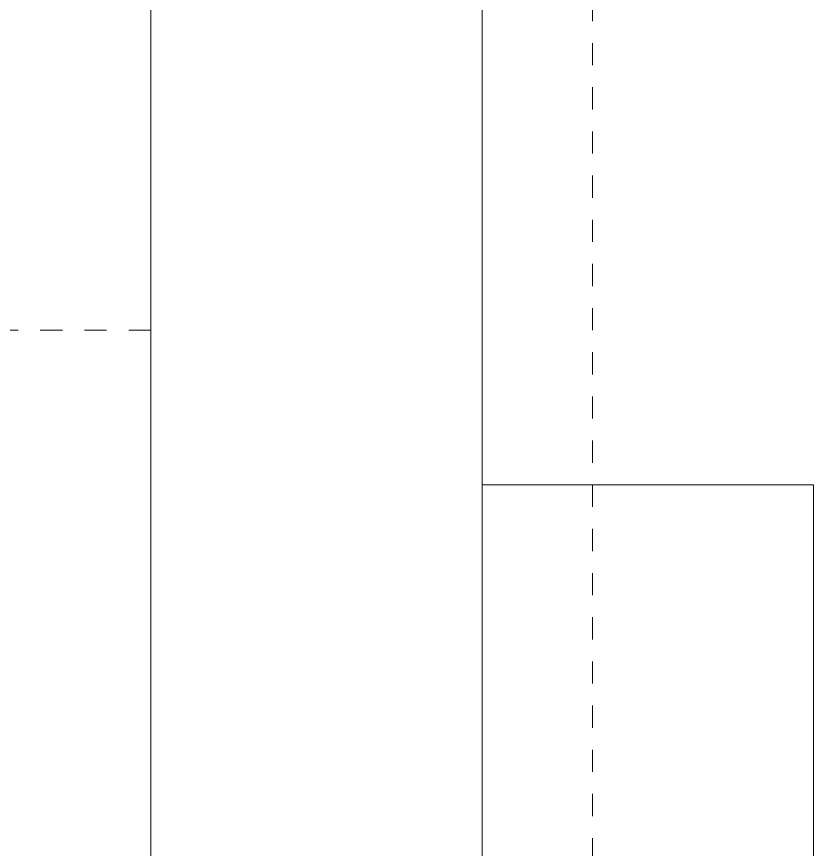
# Model space of a CAD drawing. Header units: millimetres. Extents: x -50460 to 50460, y -35640 to 35640.
# Drawn here: x -35015.81 to -34979.74, y 22120.43 to 22158.14 of the extents above; entities that cross this region are included whole.
import ezdxf

# ---------------------------------------------------------------- set-up
doc = ezdxf.new("R2010")
doc.units = ezdxf.units.MM
doc.linetypes.add('虚线', pattern=[2, 1, -1])
for name, color, linetype, lineweight in [('EB0', 7, 'Continuous', 15), ('尺寸线层', 4, 'Continuous', 18), ('粗实线层', 7, 'Continuous', 15), ('粗实线层_1', 7, 'Continuous', 15), ('虚线层', 100, '虚线', 18)]:
    doc.layers.add(name, color=color, linetype=linetype, lineweight=lineweight)

# ---------------------------------------------------------------- blocks, each defined once
blk = doc.blocks.new('*X862')
at = {"layer": '粗实线层'}
blk.add_line((15, 50), (15, 241), dxfattribs=at)
at = {"layer": '虚线层', "linetype": '虚线', "lineweight": 18}
blk.add_line((15, 210), (0, 210), dxfattribs=at)
blk = doc.blocks.new('*X861')
at = {"layer": '粗实线层_1'}
blk.add_blockref('*X862', (179, 0), dxfattribs=at)
blk = doc.blocks.new('*X859')
at = {"layer": '粗实线层_1'}
blk.add_blockref('*X861', (-194, -241), dxfattribs=at)
blk = doc.blocks.new('*X877')
at = {"layer": '粗实线层'}
for p, q in [((-15, 0), (-15, 115)), ((0, 115), (-15, 115)), ((0, 0), (0, 115))]:
    blk.add_line(p, q, dxfattribs=at)
blk = doc.blocks.new('*X876')
at = {"layer": '粗实线层_1'}
blk.add_blockref('*X877', (0, 0), dxfattribs=at)
blk = doc.blocks.new('*X875')
at = {"layer": '粗实线层_1'}
blk.add_blockref('*X876', (15, -57.5), dxfattribs=at)
blk = doc.blocks.new('*X856')
at = {"layer": 'EB0'}
blk.add_blockref('*X859', (-790, 578.216), dxfattribs=at)
blk.add_blockref('*X875', (-775, 482.716), dxfattribs=at)
blk.add_line((-790, 580.216), (-790, -489.784), dxfattribs=at)
at = {"layer": '粗实线层_1'}
blk.add_line((-775, 580.216), (-775, -669.784), dxfattribs=at)
at = {"layer": '虚线层'}
blk.add_line((-770, 580.216), (-770, -669.784), dxfattribs=at)
blk = doc.blocks.new('*X805')
at = {"layer": '尺寸线层'}
blk.add_blockref('*X856', (-1515, 819.783), dxfattribs=at)

msp = doc.modelspace()

# ---------------------------------------------------------------- block references
at = {"layer": '尺寸线层'}
msp.add_blockref('*X805', (-32704.742, 20776.945), dxfattribs=at)

doc.saveas('drawing.dxf')
